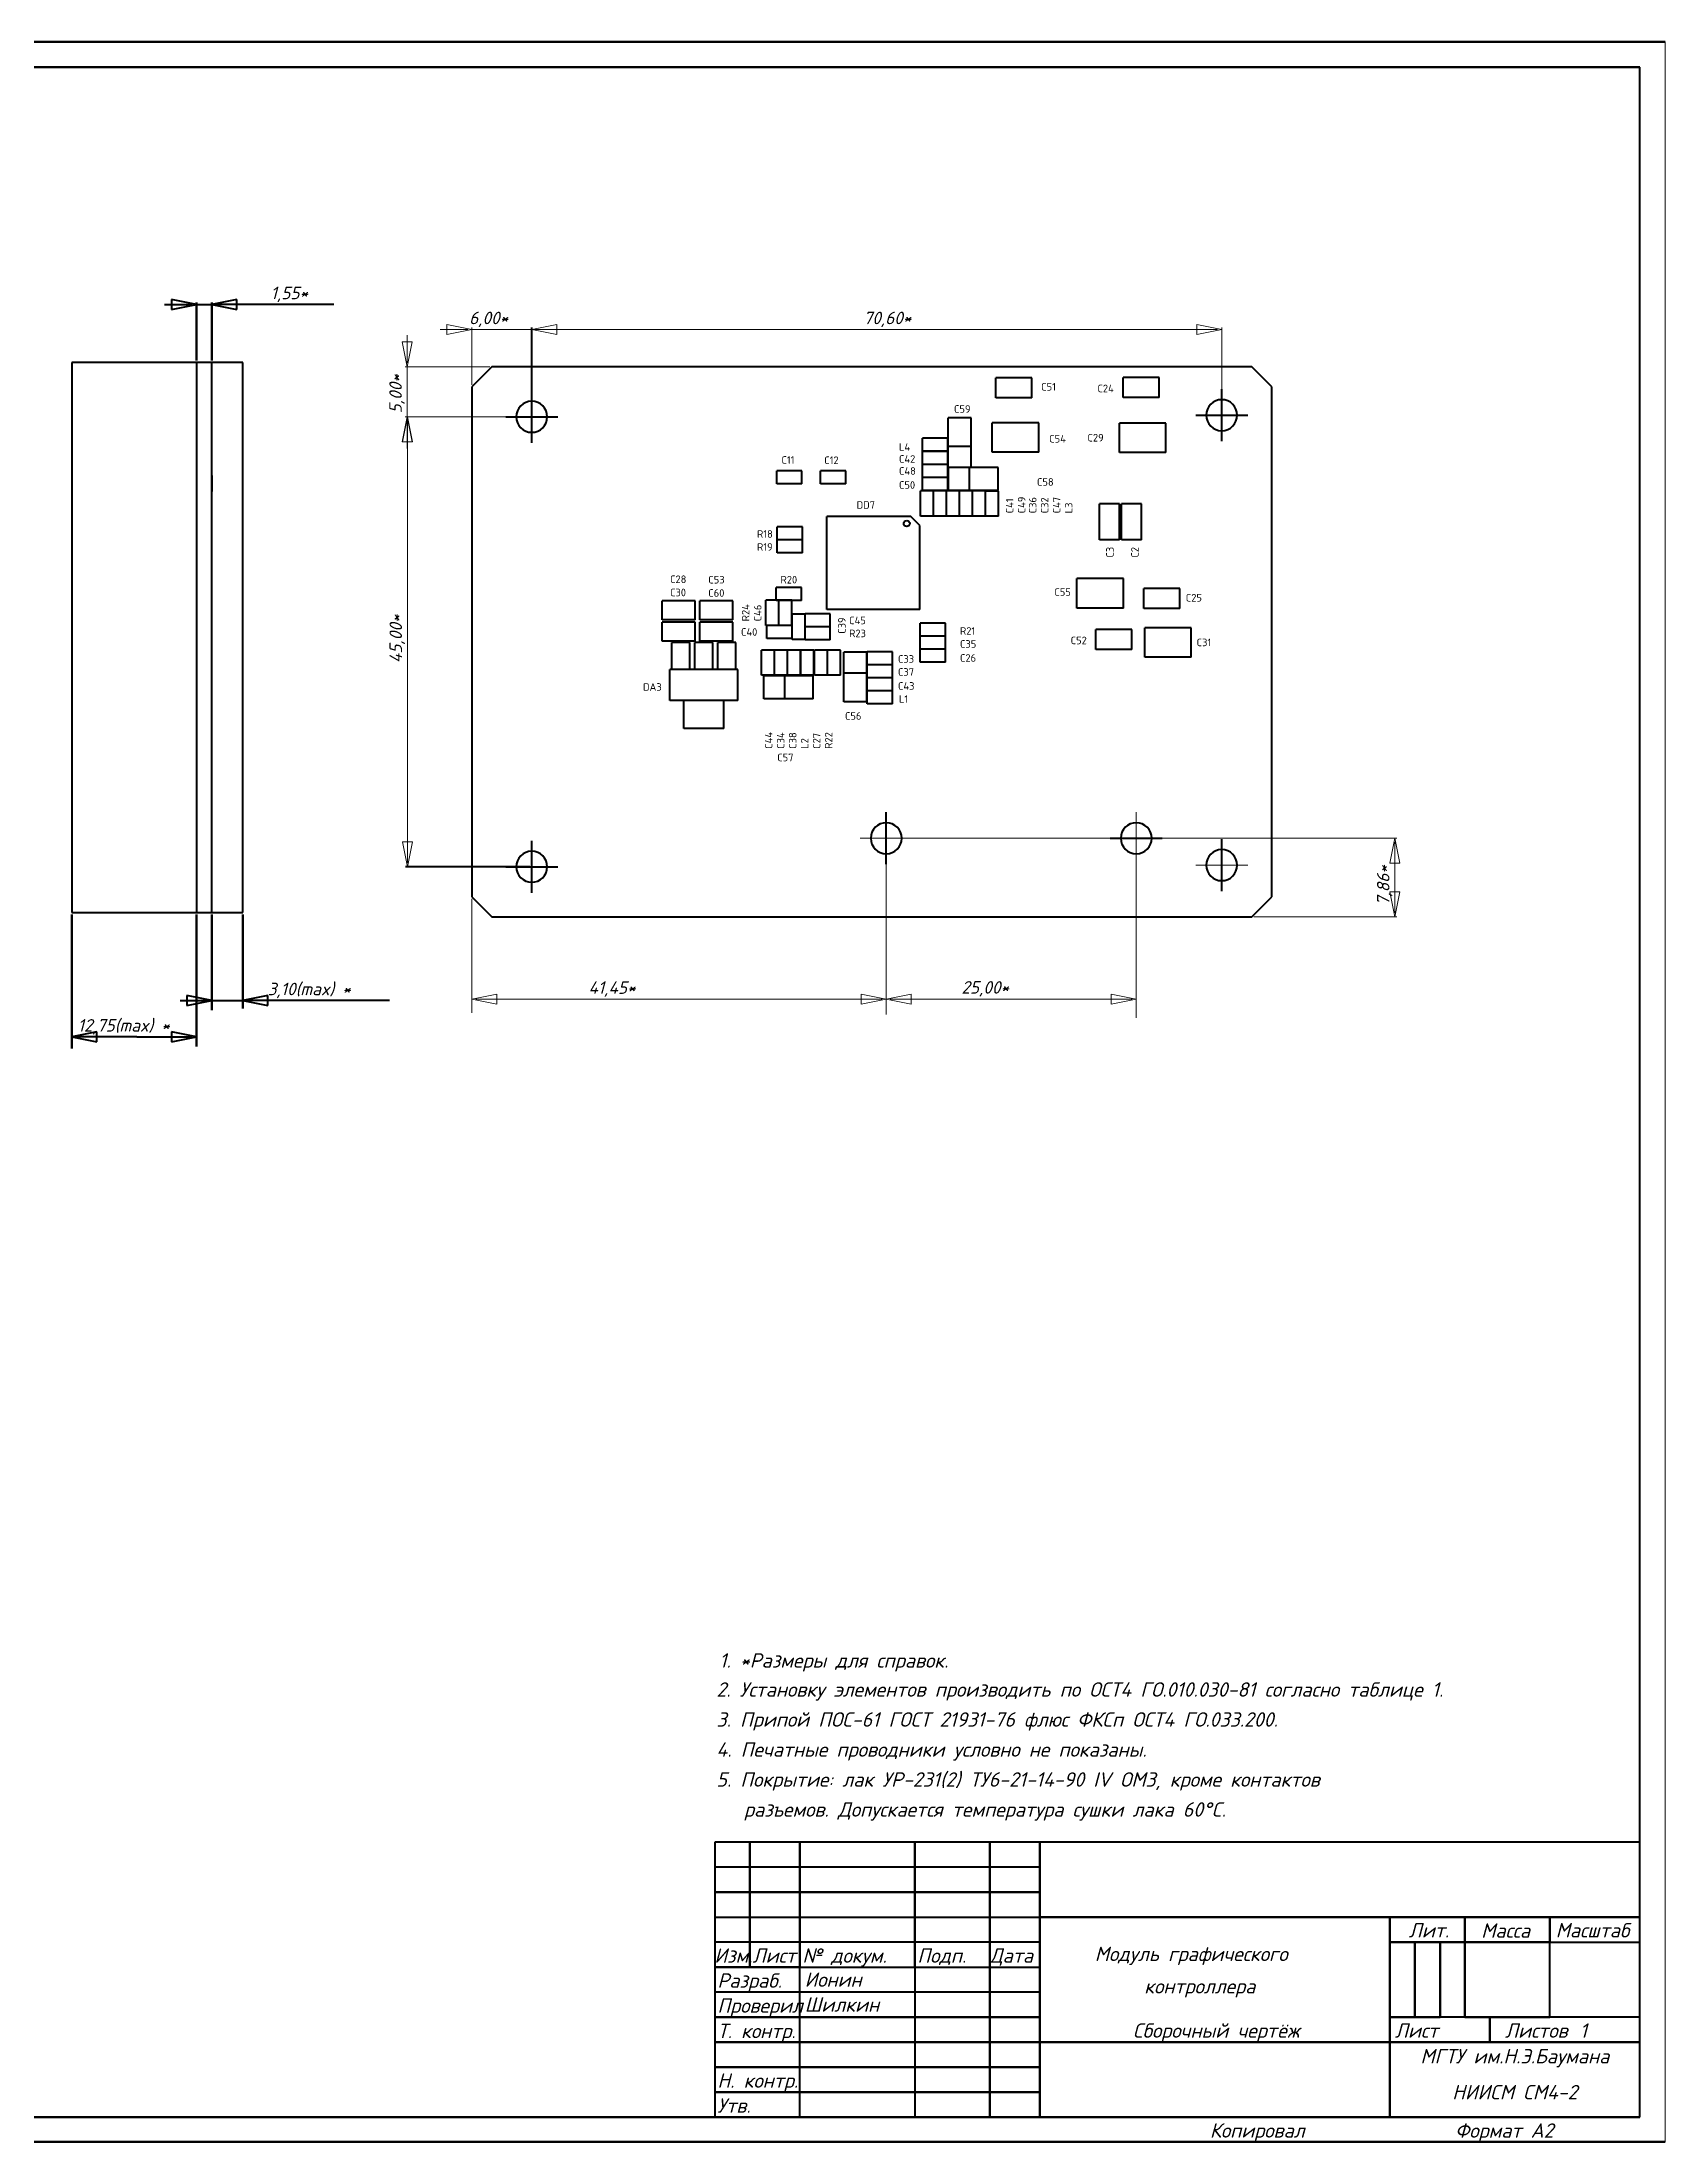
# Model space of a CAD drawing. Header units: inches. Extents: x 0 to 2069, y -420 to 0.
# Drawn here: x 269.4 to 594, y -420 to 0 of the extents above; entities that cross this region are included whole.
import ezdxf
from ezdxf.enums import TextEntityAlignment as Align

# ---------------------------------------------------------------- set-up
doc = ezdxf.new("R2010")
doc.units = ezdxf.units.IN
doc.header["$MEASUREMENT"] = 0
for name, color, linetype, lineweight in [('OSN25', 2, 'Continuous', 20), ('OSN50', 3, 'Continuous', 50), ('TEXT', 1, 'Continuous', 30)]:
    doc.layers.add(name, color=color, linetype=linetype, lineweight=lineweight)
doc.styles.add('ISOCPEUR0', font='isocpeur.ttf', dxfattribs={"height": 2.87999})
doc.styles.add('ISOCPEUR1', font='isocpeui.ttf', dxfattribs={"height": 4.7625})

msp = doc.modelspace()

# ---------------------------------------------------------------- linework, layer by layer
at = {"color": 18, "true_color": 0x000000}
for p, q in [((589, -5), (589, -415)), ((589, -415), (589, -5))]:
    msp.add_line(p, q, dxfattribs=at)
at = {"layer": 'OSN25'}
for p, q in [((0.01, 0.02), (594.04, 0.02)), ((594.04, 0.02), (594.04, -419.99)), ((342.45, -58.6), (342.45, -64.14)), ((349.02, -57.5), (354.56, -57.5)), ((355.37, -57.5), (350.37, -56.5)), ((350.37, -56.5), (350.37, -58.5)), ((350.37, -58.5), (355.37, -57.5)), ((355.37, -68.55), (355.37, -57.1)), ((355.37, -57.1), (355.37, -68.55)), ((367.37, -57.5), (355.37, -57.5)), ((440, -57.5), (364.98, -57.5)), ((370.52, -57.5), (364.98, -57.5)), ((372.37, -56.5), (367.37, -57.5)), ((372.37, -56.5), (367.37, -57.5)), ((367.37, -57.1), (367.37, -74.55)), ((367.37, -57.1), (367.37, -74.55)), ((367.37, -57.5), (372.37, -58.5)), ((367.37, -57.5), (372.37, -58.5)), ((367.37, -57.5), (372.37, -58.5)), ((373.72, -57.5), (368.18, -57.5)), ((372.37, -58.5), (372.37, -56.5)), ((372.37, -58.5), (372.37, -56.5)), ((372.37, -58.5), (372.37, -56.5)), ((440, -57.5), (504.56, -57.5)), ((505.37, -57.5), (500.37, -56.5)), ((500.37, -56.5), (500.37, -58.5)), ((500.37, -58.5), (505.37, -57.5)), ((505.37, -74.22), (505.37, -57.1)), ((505.37, -57.1), (505.37, -74.22)), ((343.45, -59.95), (341.45, -59.95)), ((341.45, -59.95), (342.45, -64.95)), ((342.45, -64.95), (343.45, -59.95)), ((358.97, -64.95), (342.05, -64.95)), ((342.05, -64.95), (358.97, -64.95)), ((342.45, -74.95), (342.45, -64.95)), ((367.37, -80.15), (367.37, -69.75)), ((505.37, -79.82), (505.37, -69.42)), ((342.45, -74.95), (341.45, -79.95)), ((342.49, -74.95), (341.49, -79.95)), ((363.77, -74.95), (342.05, -74.95)), ((342.05, -74.95), (363.77, -74.95)), ((363.77, -74.95), (342.09, -74.95)), ((342.09, -74.95), (363.77, -74.95)), ((343.45, -79.95), (342.45, -74.95)), ((343.49, -79.95), (342.49, -74.95)), ((362.17, -74.95), (372.57, -74.95)), ((500.17, -74.62), (510.57, -74.62)), ((342.45, -81.3), (342.45, -75.76)), ((342.49, -117.78), (342.49, -75.76)), ((341.45, -79.95), (343.45, -79.95)), ((341.49, -79.95), (343.49, -79.95)), ((342.49, -117.78), (342.49, -164.14)), ((438.27, -164.43), (438.27, -154.03)), ((488.27, -164.43), (488.27, -154.03)), ((488.27, -164.43), (488.27, -154.03)), ((433.07, -159.23), (443.47, -159.23)), ((433.07, -159.23), (443.47, -159.23)), ((438.67, -159.23), (540.4, -159.23)), ((540.4, -159.23), (438.67, -159.23)), ((505.37, -169.82), (505.37, -159.42)), ((540, -159.23), (539, -164.23)), ((541, -164.23), (540, -159.23)), ((343.49, -159.95), (341.49, -159.95)), ((341.49, -159.95), (342.49, -164.95)), ((342.49, -164.95), (343.49, -159.95)), ((367.37, -170.15), (367.37, -159.75)), ((438.27, -159.63), (438.27, -194.52)), ((438.27, -194.52), (438.27, -159.63)), ((438.27, -159.63), (438.27, -194.52)), ((438.27, -194.52), (438.27, -159.63)), ((488.27, -159.63), (488.27, -195.15)), ((488.27, -195.15), (488.27, -159.63)), ((540, -167.5), (540, -160.04)), ((342.09, -164.95), (366.97, -164.95)), ((362.17, -164.95), (372.57, -164.95)), ((500.17, -164.62), (510.57, -164.62)), ((500.17, -164.62), (510.57, -164.62)), ((539, -164.23), (541, -164.23)), ((540, -167.5), (540, -174.14)), ((355.37, -171.35), (355.37, -194.15)), ((355.37, -194.15), (355.37, -171.35)), ((541, -169.95), (539, -169.95)), ((539, -169.95), (540, -174.95)), ((540, -174.95), (541, -169.95)), ((511.77, -174.95), (540.4, -174.95)), ((540.4, -174.95), (511.77, -174.95)), ((360.37, -190.43), (355.37, -191.43)), ((355.37, -191.43), (360.37, -192.43)), ((385, -191.43), (356.18, -191.43)), ((360.37, -192.43), (360.37, -190.43)), ((385, -191.43), (437.46, -191.43)), ((438.27, -191.43), (433.27, -190.43)), ((433.27, -190.43), (433.27, -192.43)), ((433.27, -192.43), (438.27, -191.43)), ((443.27, -190.39), (438.27, -191.39)), ((438.27, -191.39), (443.27, -192.39)), ((459.57, -191.39), (439.08, -191.39)), ((443.27, -192.39), (443.27, -190.39)), ((459.57, -191.39), (487.46, -191.39)), ((488.27, -191.39), (483.27, -190.39)), ((483.27, -190.39), (483.27, -192.39)), ((483.27, -192.39), (488.27, -191.39)), ((594.04, -419.99), (0.01, -419.99))]:
    msp.add_line(p, q, dxfattribs=at)
at = {"layer": 'OSN50'}
for p, q in [((594.04, 0.02), (0.01, 0.02)), ((0.01, 0.02), (594.04, 0.02)), ((594.04, 0.02), (0.01, 0.02)), ((367.37, -74.55), (367.37, -57.1)), ((359.37, -64.95), (355.37, -68.95)), ((359.37, -64.95), (355.37, -68.95)), ((511.37, -64.95), (359.37, -64.95)), ((511.37, -64.95), (359.37, -64.95)), ((460.22, -71.15), (460.22, -67.15)), ((467.42, -67.15), (460.22, -67.15)), ((467.42, -71.15), (467.42, -67.15)), ((492.87, -67.1), (485.67, -67.1)), ((485.67, -71.1), (485.67, -67.1)), ((492.87, -71.1), (492.87, -67.1)), ((515.37, -68.95), (511.37, -64.95)), ((515.37, -68.95), (511.37, -64.95)), ((355.37, -68.95), (355.37, -170.95)), ((355.37, -68.95), (355.37, -170.95)), ((367.37, -80.15), (367.37, -69.75)), ((467.42, -71.15), (460.22, -71.15)), ((492.87, -71.1), (485.67, -71.1)), ((505.37, -79.82), (505.37, -69.42)), ((515.37, -170.95), (515.37, -68.95)), ((515.37, -170.95), (515.37, -68.95)), ((362.17, -74.95), (372.57, -74.95)), ((450.67, -85.07), (450.67, -75.17)), ((455.27, -75.17), (450.67, -75.17)), ((455.27, -85.07), (455.27, -75.17)), ((500.17, -74.62), (510.57, -74.62)), ((445.52, -81.85), (445.52, -79.25)), ((450.57, -79.25), (445.52, -79.25)), ((450.57, -81.85), (450.57, -79.25)), ((459.47, -82.05), (459.47, -76.15)), ((468.77, -76.15), (459.47, -76.15)), ((468.77, -82.05), (468.77, -76.15)), ((484.92, -82.1), (484.92, -76.2)), ((494.22, -76.2), (484.92, -76.2)), ((494.22, -82.1), (494.22, -76.2)), ((450.56, -81.9), (445.51, -81.9)), ((445.51, -84.5), (445.51, -81.9)), ((450.57, -81.85), (445.52, -81.85)), ((450.56, -84.5), (450.56, -81.9)), ((455.07, -80.87), (450.72, -80.87)), ((468.77, -82.05), (459.47, -82.05)), ((494.22, -82.1), (484.92, -82.1)), ((421.42, -85.75), (416.37, -85.75)), ((416.37, -88.35), (416.37, -85.75)), ((421.42, -88.35), (421.42, -85.75)), ((430.17, -85.75), (425.12, -85.75)), ((425.12, -88.35), (425.12, -85.75)), ((430.17, -88.35), (430.17, -85.75)), ((450.56, -84.5), (445.51, -84.5)), ((450.56, -84.5), (445.51, -84.5)), ((445.51, -87.1), (445.51, -84.5)), ((450.56, -87.1), (445.51, -87.1)), ((450.57, -87.1), (445.52, -87.1)), ((445.52, -89.7), (445.52, -87.1)), ((450.56, -87.1), (450.56, -84.5)), ((450.57, -89.7), (450.57, -87.1)), ((455.27, -85.07), (450.67, -85.07)), ((460.65, -85.1), (450.75, -85.1)), ((450.75, -89.7), (450.75, -85.1)), ((454.95, -89.5), (454.95, -85.15)), ((460.65, -89.7), (460.65, -85.1)), ((421.42, -88.35), (416.37, -88.35)), ((430.17, -88.35), (425.12, -88.35)), ((445.12, -94.79), (445.12, -89.74)), ((447.72, -89.74), (445.12, -89.74)), ((450.57, -89.7), (445.52, -89.7)), ((447.72, -94.79), (447.72, -89.74)), ((447.72, -94.79), (447.72, -89.74)), ((450.32, -89.74), (447.72, -89.74)), ((450.32, -94.79), (450.32, -89.74)), ((452.92, -89.74), (450.32, -89.74)), ((450.32, -94.79), (450.32, -89.74)), ((460.65, -89.7), (450.75, -89.7)), ((452.92, -94.79), (452.92, -89.74)), ((452.92, -94.8), (452.92, -89.75)), ((455.52, -89.75), (452.92, -89.75)), ((458.12, -89.74), (455.52, -89.74)), ((455.52, -94.79), (455.52, -89.74)), ((455.52, -94.8), (455.52, -89.75)), ((458.12, -94.79), (458.12, -89.74)), ((458.12, -94.84), (458.12, -89.79)), ((460.72, -89.79), (458.12, -89.79)), ((460.72, -94.84), (460.72, -89.79)), ((480.9, -99.56), (480.9, -92.36)), ((484.9, -92.36), (480.9, -92.36)), ((484.9, -99.56), (484.9, -92.36)), ((485.3, -99.56), (485.3, -92.36)), ((489.3, -92.36), (485.3, -92.36)), ((489.3, -99.56), (489.3, -92.36)), ((443.17, -94.9), (426.37, -94.9)), ((426.37, -113.5), (426.37, -94.9)), ((444.97, -96.7), (443.17, -94.9)), ((447.72, -94.79), (445.12, -94.79)), ((450.32, -94.79), (447.72, -94.79)), ((452.92, -94.79), (450.32, -94.79)), ((455.52, -94.8), (452.92, -94.8)), ((458.12, -94.79), (455.52, -94.79)), ((460.72, -94.84), (458.12, -94.84)), ((416.47, -99.54), (416.47, -96.94)), ((421.52, -96.94), (416.47, -96.94)), ((421.52, -99.54), (416.47, -99.54)), ((416.47, -102.15), (416.47, -99.55)), ((421.52, -99.55), (416.47, -99.55)), ((421.52, -99.54), (421.52, -96.94)), ((421.52, -102.15), (421.52, -99.55)), ((444.97, -113.5), (444.97, -96.7)), ((484.9, -99.56), (480.9, -99.56)), ((489.3, -99.56), (485.3, -99.56)), ((421.52, -102.15), (416.47, -102.15)), ((416.27, -111.7), (416.27, -109.1)), ((421.32, -109.1), (416.27, -109.1)), ((421.32, -111.7), (421.32, -109.1)), ((485.72, -107.3), (476.42, -107.3)), ((476.42, -113.2), (476.42, -107.3)), ((485.72, -113.2), (485.72, -107.3)), ((393.42, -115.55), (393.42, -111.75)), ((400.02, -111.75), (393.42, -111.75)), ((400.02, -115.55), (400.02, -111.75)), ((400.97, -115.55), (400.97, -111.75)), ((407.57, -111.75), (400.97, -111.75)), ((407.57, -115.55), (407.57, -111.75)), ((416.82, -111.65), (414.22, -111.65)), ((414.22, -116.7), (414.22, -111.65)), ((421.32, -111.7), (416.27, -111.7)), ((419.42, -111.65), (416.82, -111.65)), ((416.82, -116.7), (416.82, -111.65)), ((416.82, -116.7), (416.82, -111.65)), ((419.42, -116.7), (419.42, -111.65)), ((485.72, -113.2), (476.42, -113.2)), ((497.02, -109.28), (489.82, -109.28)), ((489.82, -113.28), (489.82, -109.28)), ((497.02, -113.28), (489.82, -113.28)), ((497.02, -113.28), (497.02, -109.28)), ((400.02, -115.55), (393.42, -115.55)), ((393.42, -119.85), (393.42, -116.05)), ((400.02, -116.05), (393.42, -116.05)), ((400.02, -119.85), (400.02, -116.05)), ((407.57, -115.55), (400.97, -115.55)), ((400.97, -119.85), (400.97, -116.05)), ((407.57, -116.05), (400.97, -116.05)), ((407.57, -119.85), (407.57, -116.05)), ((416.82, -116.7), (414.22, -116.7)), ((414.4, -119.3), (414.4, -116.7)), ((419.45, -116.7), (414.4, -116.7)), ((419.42, -116.7), (416.82, -116.7)), ((419.45, -119.3), (419.45, -116.7)), ((422.07, -114.44), (419.47, -114.44)), ((419.47, -119.49), (419.47, -114.44)), ((422.03, -116.95), (422.03, -114.35)), ((427.08, -114.35), (422.03, -114.35)), ((427.08, -116.95), (422.03, -116.95)), ((422.03, -119.55), (422.03, -116.95)), ((427.08, -116.95), (422.03, -116.95)), ((422.07, -119.49), (422.07, -114.44)), ((444.97, -113.5), (426.37, -113.5)), ((427.08, -116.95), (427.08, -114.35)), ((427.08, -119.55), (427.08, -116.95)), ((450.12, -116.25), (445.07, -116.25)), ((445.07, -118.85), (445.07, -116.25)), ((450.12, -118.85), (450.12, -116.25)), ((487.42, -117.48), (480.22, -117.48)), ((480.22, -121.48), (480.22, -117.48)), ((487.42, -121.48), (487.42, -117.48)), ((489.97, -123.03), (489.97, -117.13)), ((499.27, -117.13), (489.97, -117.13)), ((499.27, -123.03), (499.27, -117.13)), ((400.02, -119.85), (393.42, -119.85)), ((395.37, -125.5), (395.37, -120.1)), ((398.97, -120.1), (395.37, -120.1)), ((398.97, -125.5), (398.97, -120.1)), ((399.97, -125.5), (399.97, -120.1)), ((403.57, -120.1), (399.97, -120.1)), ((407.57, -119.85), (400.97, -119.85)), ((403.57, -125.5), (403.57, -120.1)), ((404.57, -125.5), (404.57, -120.1)), ((408.17, -120.1), (404.57, -120.1)), ((408.17, -125.5), (408.17, -120.1)), ((413.32, -126.65), (413.32, -121.6)), ((415.92, -121.6), (413.32, -121.6)), ((419.45, -119.3), (414.4, -119.3)), ((415.92, -126.65), (415.92, -121.6)), ((418.52, -121.6), (415.92, -121.6)), ((415.92, -126.65), (415.92, -121.6)), ((418.52, -126.65), (418.52, -121.6)), ((418.52, -126.65), (418.52, -121.6)), ((421.12, -121.6), (418.52, -121.6)), ((422.07, -119.49), (419.47, -119.49)), ((421.12, -126.65), (421.12, -121.6)), ((423.77, -121.6), (421.17, -121.6)), ((421.17, -126.65), (421.17, -121.6)), ((427.08, -119.55), (422.03, -119.55)), ((423.77, -126.65), (423.77, -121.6)), ((423.92, -126.65), (423.92, -121.6)), ((426.52, -121.6), (423.92, -121.6)), ((429.11, -121.6), (426.51, -121.6)), ((426.51, -126.65), (426.51, -121.6)), ((426.52, -126.65), (426.52, -121.6)), ((429.11, -126.65), (429.11, -121.6)), ((450.12, -118.85), (445.07, -118.85)), ((445.07, -121.45), (445.07, -118.85)), ((450.12, -118.85), (445.07, -118.85)), ((450.12, -121.45), (445.07, -121.45)), ((445.07, -124.05), (445.07, -121.45)), ((450.12, -121.45), (445.07, -121.45)), ((450.12, -121.45), (450.12, -118.85)), ((450.12, -124.05), (450.12, -121.45)), ((487.42, -121.48), (480.22, -121.48)), ((394.97, -131.7), (394.97, -125.5)), ((408.57, -125.5), (394.97, -125.5)), ((408.57, -131.7), (408.57, -125.5)), ((429.77, -131.95), (429.77, -122.05)), ((434.37, -122.05), (429.77, -122.05)), ((434.37, -131.95), (434.37, -122.05)), ((434.46, -127.15), (434.46, -124.55)), ((439.51, -124.55), (434.46, -124.55)), ((434.47, -124.55), (434.47, -121.95)), ((439.52, -121.95), (434.47, -121.95)), ((439.52, -124.55), (434.47, -124.55)), ((439.51, -127.15), (439.51, -124.55)), ((439.52, -124.55), (439.52, -121.95)), ((450.12, -124.05), (445.07, -124.05)), ((499.27, -123.03), (489.97, -123.03)), ((415.92, -126.65), (413.32, -126.65)), ((423.67, -126.75), (413.77, -126.75)), ((413.77, -131.35), (413.77, -126.75)), ((418.52, -126.65), (415.92, -126.65)), ((417.97, -131.15), (417.97, -126.8)), ((421.12, -126.65), (418.52, -126.65)), ((423.77, -126.65), (421.17, -126.65)), ((423.67, -131.35), (423.67, -126.75)), ((426.52, -126.65), (423.92, -126.65)), ((429.11, -126.65), (426.51, -126.65)), ((434.32, -126.25), (429.97, -126.25)), ((439.51, -127.15), (434.46, -127.15)), ((434.46, -129.75), (434.46, -127.15)), ((439.51, -127.15), (434.46, -127.15)), ((439.51, -129.75), (434.46, -129.75)), ((439.52, -129.75), (434.47, -129.75)), ((434.47, -132.35), (434.47, -129.75)), ((439.51, -129.75), (439.51, -127.15)), ((439.52, -132.35), (439.52, -129.75)), ((395.17, -131.7), (394.97, -131.7)), ((408.57, -131.7), (395.17, -131.7)), ((397.77, -137.3), (397.77, -131.7)), ((405.77, -137.3), (405.77, -131.7)), ((423.67, -131.35), (413.77, -131.35)), ((434.37, -131.95), (429.77, -131.95)), ((439.52, -132.35), (434.47, -132.35)), ((405.77, -137.3), (397.77, -137.3)), ((438.27, -164.43), (438.27, -154.03)), ((483.07, -159.23), (493.47, -159.23)), ((483.07, -159.23), (493.47, -159.23)), ((505.37, -169.82), (505.37, -159.42)), ((367.37, -170.15), (367.37, -159.75)), ((366.97, -164.95), (342.09, -164.95)), ((362.17, -164.95), (372.57, -164.95)), ((355.37, -170.95), (359.37, -174.95)), ((355.37, -170.95), (359.37, -174.95)), ((511.37, -174.95), (515.37, -170.95)), ((511.37, -174.95), (515.37, -170.95)), ((359.37, -174.95), (511.37, -174.95)), ((359.37, -174.95), (511.37, -174.95)), ((0.01, -419.99), (594.04, -419.99)), ((594.04, -419.99), (0.01, -419.99)), ((0.01, -419.99), (594.04, -419.99))]:
    msp.add_line(p, q, dxfattribs=at)
at = {"layer": 'OSN50', "color": 3}
for p, q in [((5, -5), (589, -5)), ((589, -5), (20, -5)), ((589, -415), (589, -5)), ((300.28, -64.1), (300.28, -174.1)), ((303.38, -174.1), (303.38, -64.1)), ((300.28, -174.1), (303.38, -174.1)), ((411, -360), (404, -360)), ((404, -360), (404, -385)), ((411, -360), (404, -360)), ((404, -360), (404, -385)), ((421, -360), (411, -360)), ((411, -360), (411, -385)), ((421, -360), (411, -360)), ((411, -360), (411, -385)), ((411, -385), (411, -360)), ((411, -385), (411, -360)), ((421, -385), (421, -360)), ((421, -385), (421, -360)), ((444, -360), (421, -360)), ((421, -360), (421, -385)), ((444, -360), (421, -360)), ((421, -360), (421, -385)), ((459, -360), (444, -360)), ((444, -360), (444, -415)), ((459, -360), (444, -360)), ((444, -360), (444, -415)), ((444, -385), (444, -360)), ((444, -385), (444, -360)), ((459, -415), (459, -360)), ((459, -415), (459, -360)), ((469, -360), (459, -360)), ((459, -360), (459, -415)), ((469, -360), (459, -360)), ((459, -360), (459, -415)), ((589, -360), (469, -360)), ((469, -360), (469, -375)), ((589, -360), (469, -360)), ((469, -360), (469, -375)), ((469, -415), (469, -360)), ((469, -415), (469, -360)), ((589, -375), (589, -360)), ((589, -375), (589, -360)), ((469, -365), (404, -365)), ((404, -365), (404, -370)), ((469, -365), (404, -365)), ((404, -365), (404, -370)), ((469, -370), (469, -365)), ((469, -370), (469, -365)), ((404, -370), (469, -370)), ((404, -370), (469, -370)), ((469, -370), (404, -370)), ((404, -370), (404, -375)), ((469, -370), (404, -370)), ((404, -370), (404, -375)), ((469, -375), (469, -370)), ((469, -375), (469, -370)), ((404, -375), (469, -375)), ((404, -375), (469, -375)), ((469, -375), (589, -375)), ((469, -375), (589, -375)), ((539, -375), (469, -375)), ((469, -375), (469, -400)), ((539, -375), (469, -375)), ((469, -375), (469, -400)), ((554, -375), (539, -375)), ((539, -375), (539, -380)), ((554, -375), (539, -375)), ((539, -375), (539, -380)), ((539, -400), (539, -375)), ((539, -400), (539, -375)), ((571, -375), (554, -375)), ((554, -375), (554, -380)), ((571, -375), (554, -375)), ((554, -375), (554, -380)), ((554, -380), (554, -375)), ((554, -380), (554, -375)), ((589, -375), (571, -375)), ((571, -375), (571, -380)), ((589, -375), (571, -375)), ((571, -375), (571, -380)), ((571, -380), (571, -375)), ((571, -380), (571, -375)), ((589, -380), (589, -375)), ((589, -380), (589, -375)), ((469, -380), (404, -380)), ((404, -380), (404, -385)), ((469, -380), (404, -380)), ((404, -380), (404, -385)), ((469, -385), (469, -380)), ((469, -385), (469, -380)), ((539, -380), (554, -380)), ((539, -380), (554, -380)), ((544.02, -380), (539.02, -380)), ((539.02, -380), (539.02, -395)), ((544.02, -380), (539.02, -380)), ((539.02, -380), (539.02, -395)), ((544.02, -395), (544.02, -380)), ((544.02, -395), (544.02, -380)), ((549.05, -380.03), (544.02, -380.03)), ((544.02, -380.03), (544.02, -395)), ((549.05, -380.03), (544.02, -380.03)), ((544.02, -380.03), (544.02, -395)), ((554, -380), (549.05, -380)), ((549.05, -380), (549.05, -394.93)), ((554, -380), (549.05, -380)), ((549.05, -380), (549.05, -394.93)), ((549.05, -395), (549.05, -380.03)), ((549.05, -395), (549.05, -380.03)), ((571, -380), (554, -380)), ((554, -380), (554, -395)), ((571, -380), (554, -380)), ((554, -380), (554, -395)), ((554, -394.93), (554, -380)), ((554, -394.93), (554, -380)), ((554, -380), (571, -380)), ((554, -380), (571, -380)), ((571, -395), (571, -380)), ((571, -395), (571, -380)), ((571, -380), (589, -380)), ((571, -380), (589, -380)), ((421, -385), (404, -385)), ((404, -385), (404, -415)), ((421, -385), (404, -385)), ((404, -385), (404, -415)), ((404, -385), (469, -385)), ((404, -385), (469, -385)), ((404, -385), (411, -385)), ((404, -385), (411, -385)), ((411, -385), (421, -385)), ((411, -385), (421, -385)), ((421, -415), (421, -385)), ((421, -415), (421, -385)), ((421, -385), (444, -385)), ((421, -385), (444, -385)), ((469, -390), (404, -390)), ((404, -390), (404, -395)), ((469, -390), (404, -390)), ((404, -390), (404, -395)), ((469, -395), (469, -390)), ((469, -395), (469, -390)), ((404, -395), (469, -395)), ((404, -395), (469, -395)), ((469, -395), (404, -395)), ((404, -395), (404, -400)), ((469, -395), (404, -395)), ((404, -395), (404, -400)), ((469, -400), (469, -395)), ((469, -400), (469, -395)), ((559, -395), (539, -395)), ((539, -395), (539, -400)), ((559, -395), (539, -395)), ((539, -395), (539, -400)), ((539.02, -395), (544.02, -395)), ((539.02, -395), (544.02, -395)), ((544.02, -395), (549.05, -395)), ((544.02, -395), (549.05, -395)), ((549.05, -394.93), (554, -394.93)), ((549.05, -394.93), (554, -394.93)), ((554, -395), (571, -395)), ((554, -395), (571, -395)), ((559, -400), (559, -395)), ((559, -400), (559, -395)), ((589, -395), (559, -395)), ((559, -395), (559, -400)), ((589, -395), (559, -395)), ((559, -395), (559, -400)), ((589, -400), (589, -395)), ((589, -400), (589, -395)), ((404, -400), (469, -400)), ((404, -400), (469, -400)), ((469, -400), (404, -400)), ((404, -400), (404, -405)), ((469, -400), (404, -400)), ((404, -400), (404, -405)), ((539, -400), (469, -400)), ((469, -400), (469, -415)), ((539, -400), (469, -400)), ((469, -400), (469, -415)), ((469, -400), (539, -400)), ((469, -400), (539, -400)), ((469, -405), (469, -400)), ((469, -405), (469, -400)), ((539, -400), (559, -400)), ((539, -400), (559, -400)), ((589, -400), (539, -400)), ((539, -400), (539, -415)), ((589, -400), (539, -400)), ((539, -400), (539, -415)), ((539, -415), (539, -400)), ((539, -415), (539, -400)), ((559, -400), (589, -400)), ((559, -400), (589, -400)), ((589, -415), (589, -400)), ((589, -415), (589, -400)), ((404, -405), (469, -405)), ((404, -405), (469, -405)), ((469, -405), (404, -405)), ((404, -405), (404, -410)), ((469, -405), (404, -405)), ((404, -405), (404, -410)), ((469, -410), (469, -405)), ((469, -410), (469, -405)), ((404, -410), (469, -410)), ((404, -410), (469, -410)), ((469, -410), (404, -410)), ((404, -410), (404, -415)), ((469, -410), (404, -410)), ((404, -410), (404, -415)), ((469, -415), (469, -410)), ((469, -415), (469, -410)), ((589, -415), (5, -415)), ((20, -415), (589, -415)), ((20, -415), (589, -415)), ((404, -415), (421, -415)), ((404, -415), (421, -415)), ((404, -415), (469, -415)), ((404, -415), (469, -415)), ((444, -415), (459, -415)), ((444, -415), (459, -415)), ((459, -415), (469, -415)), ((459, -415), (469, -415)), ((469, -415), (539, -415)), ((469, -415), (539, -415)), ((539, -415), (589, -415)), ((539, -415), (589, -415))]:
    msp.add_line(p, q, dxfattribs=at)
at = {"layer": 'OSN50', "color": 18, "true_color": 0x000000}
for p, q in [((589, -5), (20, -5)), ((303.38, -64.1), (300.28, -64.1)), ((303.38, -86.7), (303.38, -87.1)), ((303.38, -89.9), (303.38, -86.7)), ((303.38, -87.1), (303.38, -89.5)), ((303.38, -89.5), (303.38, -87.1)), ((303.38, -89.5), (303.38, -89.9))]:
    msp.add_line(p, q, dxfattribs=at)
at = {"layer": 'OSN50', "color": 2}
for p, q in [((293.93, -52.5), (299.47, -52.5)), ((300.28, -52.5), (295.28, -51.5)), ((295.28, -51.5), (295.28, -53.5)), ((295.28, -53.5), (300.28, -52.5)), ((300.28, -63.7), (300.28, -52.1)), ((300.28, -52.1), (300.28, -63.7)), ((300.28, -52.5), (303.38, -52.5)), ((308.38, -51.5), (303.38, -52.5)), ((303.38, -63.7), (303.38, -52.1)), ((303.38, -52.1), (303.38, -63.7)), ((303.38, -52.5), (308.38, -53.5)), ((309.73, -52.5), (304.18, -52.5)), ((308.38, -53.5), (308.38, -51.5)), ((327.76, -52.5), (308.38, -52.5)), ((309.56, -64.1), (275.35, -64.1)), ((275.35, -64.1), (275.35, -174.1)), ((309.56, -64.1), (275.35, -64.1)), ((275.35, -64.1), (275.35, -174.1)), ((309.56, -174.1), (309.56, -64.1)), ((309.56, -174.1), (309.56, -64.1)), ((275.35, -174.1), (309.56, -174.1)), ((275.35, -174.1), (309.56, -174.1)), ((275.35, -174.5), (275.35, -201.28)), ((275.35, -201.28), (275.35, -174.5)), ((300.28, -174.5), (300.28, -200.88)), ((300.28, -200.88), (300.28, -174.5)), ((303.38, -174.5), (303.38, -193.61)), ((303.38, -193.61), (303.38, -174.5)), ((309.56, -174.5), (309.56, -193.29)), ((309.56, -193.29), (309.56, -174.5)), ((297.03, -191.71), (302.57, -191.71)), ((303.38, -191.71), (298.38, -190.71)), ((298.38, -190.71), (298.38, -192.71)), ((298.38, -192.71), (303.38, -191.71)), ((303.38, -191.71), (309.56, -191.71)), ((314.56, -190.71), (309.56, -191.71)), ((309.56, -191.71), (314.56, -192.71)), ((315.91, -191.71), (310.37, -191.71)), ((314.56, -192.71), (314.56, -190.71)), ((338.91, -191.71), (314.56, -191.71)), ((280.35, -197.98), (275.35, -198.98)), ((275.35, -198.98), (280.35, -199.98)), ((288.39, -198.98), (276.16, -198.98)), ((280.35, -199.98), (280.35, -197.98)), ((288.39, -198.98), (299.47, -198.98)), ((300.28, -198.98), (295.28, -197.98)), ((295.28, -197.98), (295.28, -199.98)), ((295.28, -199.98), (300.28, -198.98))]:
    msp.add_line(p, q, dxfattribs=at)
at = {"layer": 'OSN50'}
for centre, start, end in [((367.37, -74.95), 90, 180), ((367.37, -74.95), 180, 270), ((367.37, -74.95), 0, 90), ((367.37, -74.95), 270, 0), ((505.37, -74.62), 90, 180), ((505.37, -74.62), 180, 270), ((505.37, -74.62), 0, 90), ((505.37, -74.62), 270, 0), ((438.27, -159.23), 90, 180), ((438.27, -159.23), 180, 270), ((438.27, -159.23), 0, 90), ((438.27, -159.23), 270, 0), ((488.27, -159.23), 90, 180), ((488.27, -159.23), 180, 270), ((488.27, -159.23), 0, 90), ((488.27, -159.23), 270, 0), ((367.37, -164.95), 90, 180), ((367.37, -164.95), 0, 90), ((505.37, -164.62), 90, 180), ((505.37, -164.62), 0, 90), ((367.37, -164.95), 180, 270), ((367.37, -164.95), 270, 0), ((505.37, -164.62), 180, 270), ((505.37, -164.62), 270, 0)]:
    msp.add_arc(centre, 3.1, start, end, dxfattribs=at)
msp.add_ellipse((442.37, -96.3), major_axis=(0, 0.6), ratio=1, dxfattribs=at)

# ---------------------------------------------------------------- texts
at = {"layer": 'OSN50', "color": 1, "style": 'ISOCPEUR1'}
for s, height, p in [('1,55*', 2.507, (315.15, -51.43)), ('3,10(max) *', 2.5066, (314.55, -190.64)), ('12,75(max) *', 2.5066, (276.55, -197.91))]:
    msp.add_text(s, height=height, dxfattribs=at).set_placement(p)
at = {"layer": 'TEXT'}
for s, height, style, p in [('6,00*', 2.507, 'ISOCPEUR1', (354.84, -56.43)), ('70,60*', 2.507, 'ISOCPEUR1', (433.72, -56.43)), ('C51', 1.516, 'ISOCPEUR0', (469.27, -69.71)), ('C24', 1.516, 'ISOCPEUR0', (480.52, -70.04)), ('C59', 1.516, 'ISOCPEUR0', (451.82, -74.14)), ('C54', 1.516, 'ISOCPEUR0', (470.87, -80.1)), ('C29', 1.516, 'ISOCPEUR0', (478.52, -79.89)), ('C11', 1.516, 'ISOCPEUR0', (417.31, -84.34)), ('C12', 1.516, 'ISOCPEUR0', (425.87, -84.39)), ('L4', 1.516, 'ISOCPEUR0', (440.82, -81.74)), ('C42', 1.516, 'ISOCPEUR0', (440.82, -84.14)), ('C48', 1.516, 'ISOCPEUR0', (440.82, -86.54)), ('C50', 1.516, 'ISOCPEUR0', (440.82, -89.34)), ('C58', 1.516, 'ISOCPEUR0', (468.42, -88.74)), ('DD7', 1.516, 'ISOCPEUR0', (432.34, -93.34)), ('R18', 1.516, 'ISOCPEUR0', (412.42, -99.14)), ('R19', 1.516, 'ISOCPEUR0', (412.42, -101.74)), ('C28', 1.516, 'ISOCPEUR0', (395.03, -108.19)), ('C53', 1.516, 'ISOCPEUR0', (402.68, -108.29)), ('R20', 1.516, 'ISOCPEUR0', (417.13, -108.29)), ('C30', 1.516, 'ISOCPEUR0', (395.03, -110.84)), ('C60', 1.516, 'ISOCPEUR0', (402.68, -110.94)), ('C55', 1.516, 'ISOCPEUR0', (471.9, -110.75)), ('C25', 1.516, 'ISOCPEUR0', (498.19, -111.9)), ('C40', 1.516, 'ISOCPEUR0', (409.22, -118.74)), ('C45', 1.516, 'ISOCPEUR0', (430.85, -116.43)), ('R23', 1.516, 'ISOCPEUR0', (430.85, -119.03)), ('R21', 1.516, 'ISOCPEUR0', (453.02, -118.54)), ('C35', 1.516, 'ISOCPEUR0', (453.02, -121.14)), ('C52', 1.516, 'ISOCPEUR0', (475.16, -120.43)), ('C31', 1.516, 'ISOCPEUR0', (500.35, -120.83)), ('C33', 1.516, 'ISOCPEUR0', (440.62, -124.14)), ('C37', 1.516, 'ISOCPEUR0', (440.62, -126.74)), ('C26', 1.516, 'ISOCPEUR0', (453.02, -123.94)), ('DA3', 1.516, 'ISOCPEUR0', (389.62, -129.74)), ('C43', 1.516, 'ISOCPEUR0', (440.62, -129.54)), ('C56', 1.516, 'ISOCPEUR0', (430.02, -135.54)), ('L1', 1.516, 'ISOCPEUR0', (440.82, -132.14)), ('C57', 1.516, 'ISOCPEUR0', (416.47, -143.84)), ('41,45*', 2.507, 'ISOCPEUR1', (378.72, -190.36)), ('25,00*', 2.507, 'ISOCPEUR1', (453.3, -190.32))]:
    msp.add_text(s, height=height, dxfattribs=dict(at, style=style)).set_placement(p)
for s, height, style, p in [('5,00*', 2.507, 'ISOCPEUR1', (341.38, -74.27)), ('C41', 1.516, 'ISOCPEUR0', (463.72, -94.25)), ('C49', 1.516, 'ISOCPEUR0', (466.12, -94.25)), ('C36', 1.516, 'ISOCPEUR0', (468.32, -94.25)), ('C32', 1.516, 'ISOCPEUR0', (470.72, -94.25)), ('C47', 1.516, 'ISOCPEUR0', (473.12, -94.25)), ('L3', 1.516, 'ISOCPEUR0', (475.52, -94.25)), ('C3', 1.516, 'ISOCPEUR0', (483.77, -103.1)), ('C2', 1.516, 'ISOCPEUR0', (488.77, -103.1)), ('R24', 1.516, 'ISOCPEUR0', (410.92, -115.85)), ('C46', 1.516, 'ISOCPEUR0', (413.32, -115.85)), ('45,00*', 2.507, 'ISOCPEUR1', (341.42, -124.21)), ('C39', 1.516, 'ISOCPEUR0', (430.15, -118.34)), ('C44', 1.516, 'ISOCPEUR0', (415.52, -141.35)), ('C34', 1.516, 'ISOCPEUR0', (417.92, -141.35)), ('C38', 1.516, 'ISOCPEUR0', (420.32, -141.35)), ('C27', 1.516, 'ISOCPEUR0', (425.12, -141.35)), ('R22', 1.516, 'ISOCPEUR0', (427.52, -141.35)), ('L2', 1.516, 'ISOCPEUR0', (422.72, -141.35)), ('7,86*', 2.507, 'ISOCPEUR1', (538.93, -172.66))]:
    msp.add_text(s, height=height, rotation=90, dxfattribs=dict(at, style=style)).set_placement(p)
at = {"layer": 'TEXT', "linetype": 'Continuous', "style": 'ISOCPEUR0', "oblique": 15}
for s, p in [('1. *Размеры для справок.', (404.88, -325.12)), ('2. Установку элементов производить по ОСТ4 ГО.010.030-81 согласно таблице 1.', (404.31, -330.93)), ('3. Припой ПОС-61 ГОСТ 21931-76 флюс ФКСп ОСТ4 ГО.033.200.', (404.31, -336.93)), ('4. Печатные проводники условно не показаны.', (404.31, -342.93)), ('5. Покрытие: лак УP-231(2) ТУ6-21-14-90 IV ОМЗ, кроме контактов', (404.31, -348.93)), ('   разъемов. Допускается температура сушки лака 60%%DC.', (404.31, -354.93))]:
    msp.add_text(s, height=2.88, dxfattribs=at).set_placement(p)
at = {"layer": 'TEXT', "color": 1, "style": 'ISOCPEUR0', "oblique": 15}
for s, p in [('Лит.', (542.77, -379.08)), ('Масса', (557.27, -379.14)), ('Масштаб', (572.17, -379.08)), ('Изм.', (403.9, -384.14)), ('Лист', (411.51, -384.14)), ('№ докум.', (421.5, -384.14)), ('Подп.', (444.5, -384.14)), ('Дата', (458.95, -384.14)), ('Разраб.', (404.5, -389.14)), ('Проверил', (404.5, -394.14)), ('Т. контр.', (404.5, -399.22)), ('Сборочный чертёж ', (487.61, -399.14)), ('Лист', (540, -399.14)), ('Листов', (562.03, -399.14)), ('1', (577, -399.14)), ('Н. контр.', (404.5, -409.14)), ('Утв.', (404.5, -414.14)), ('Копировал', (503, -419.12)), ('Формат А2', (552.05, -419.14))]:
    msp.add_text(s, height=2.88, dxfattribs=at).set_placement(p)
at = {"layer": 'TEXT', "style": 'ISOCPEUR0', "oblique": 15}
for s, p in [('Модуль графического ', (479.98, -383.81)), ('Ионин', (421.95, -388.95)), ('контроллера ', (489.87, -390.29)), ('Шилкин', (421.95, -393.95))]:
    msp.add_text(s, height=2.88, dxfattribs=at).set_placement(p)
for s, p in [('МГТУ им.Н.Э.Баумана', (564, -402.83)), ('НИИСМ СМ4-2', (564, -410.02))]:
    msp.add_text(s, height=2.88, dxfattribs=at).set_placement(p, align=Align.MIDDLE_CENTER)

doc.saveas('drawing.dxf')
